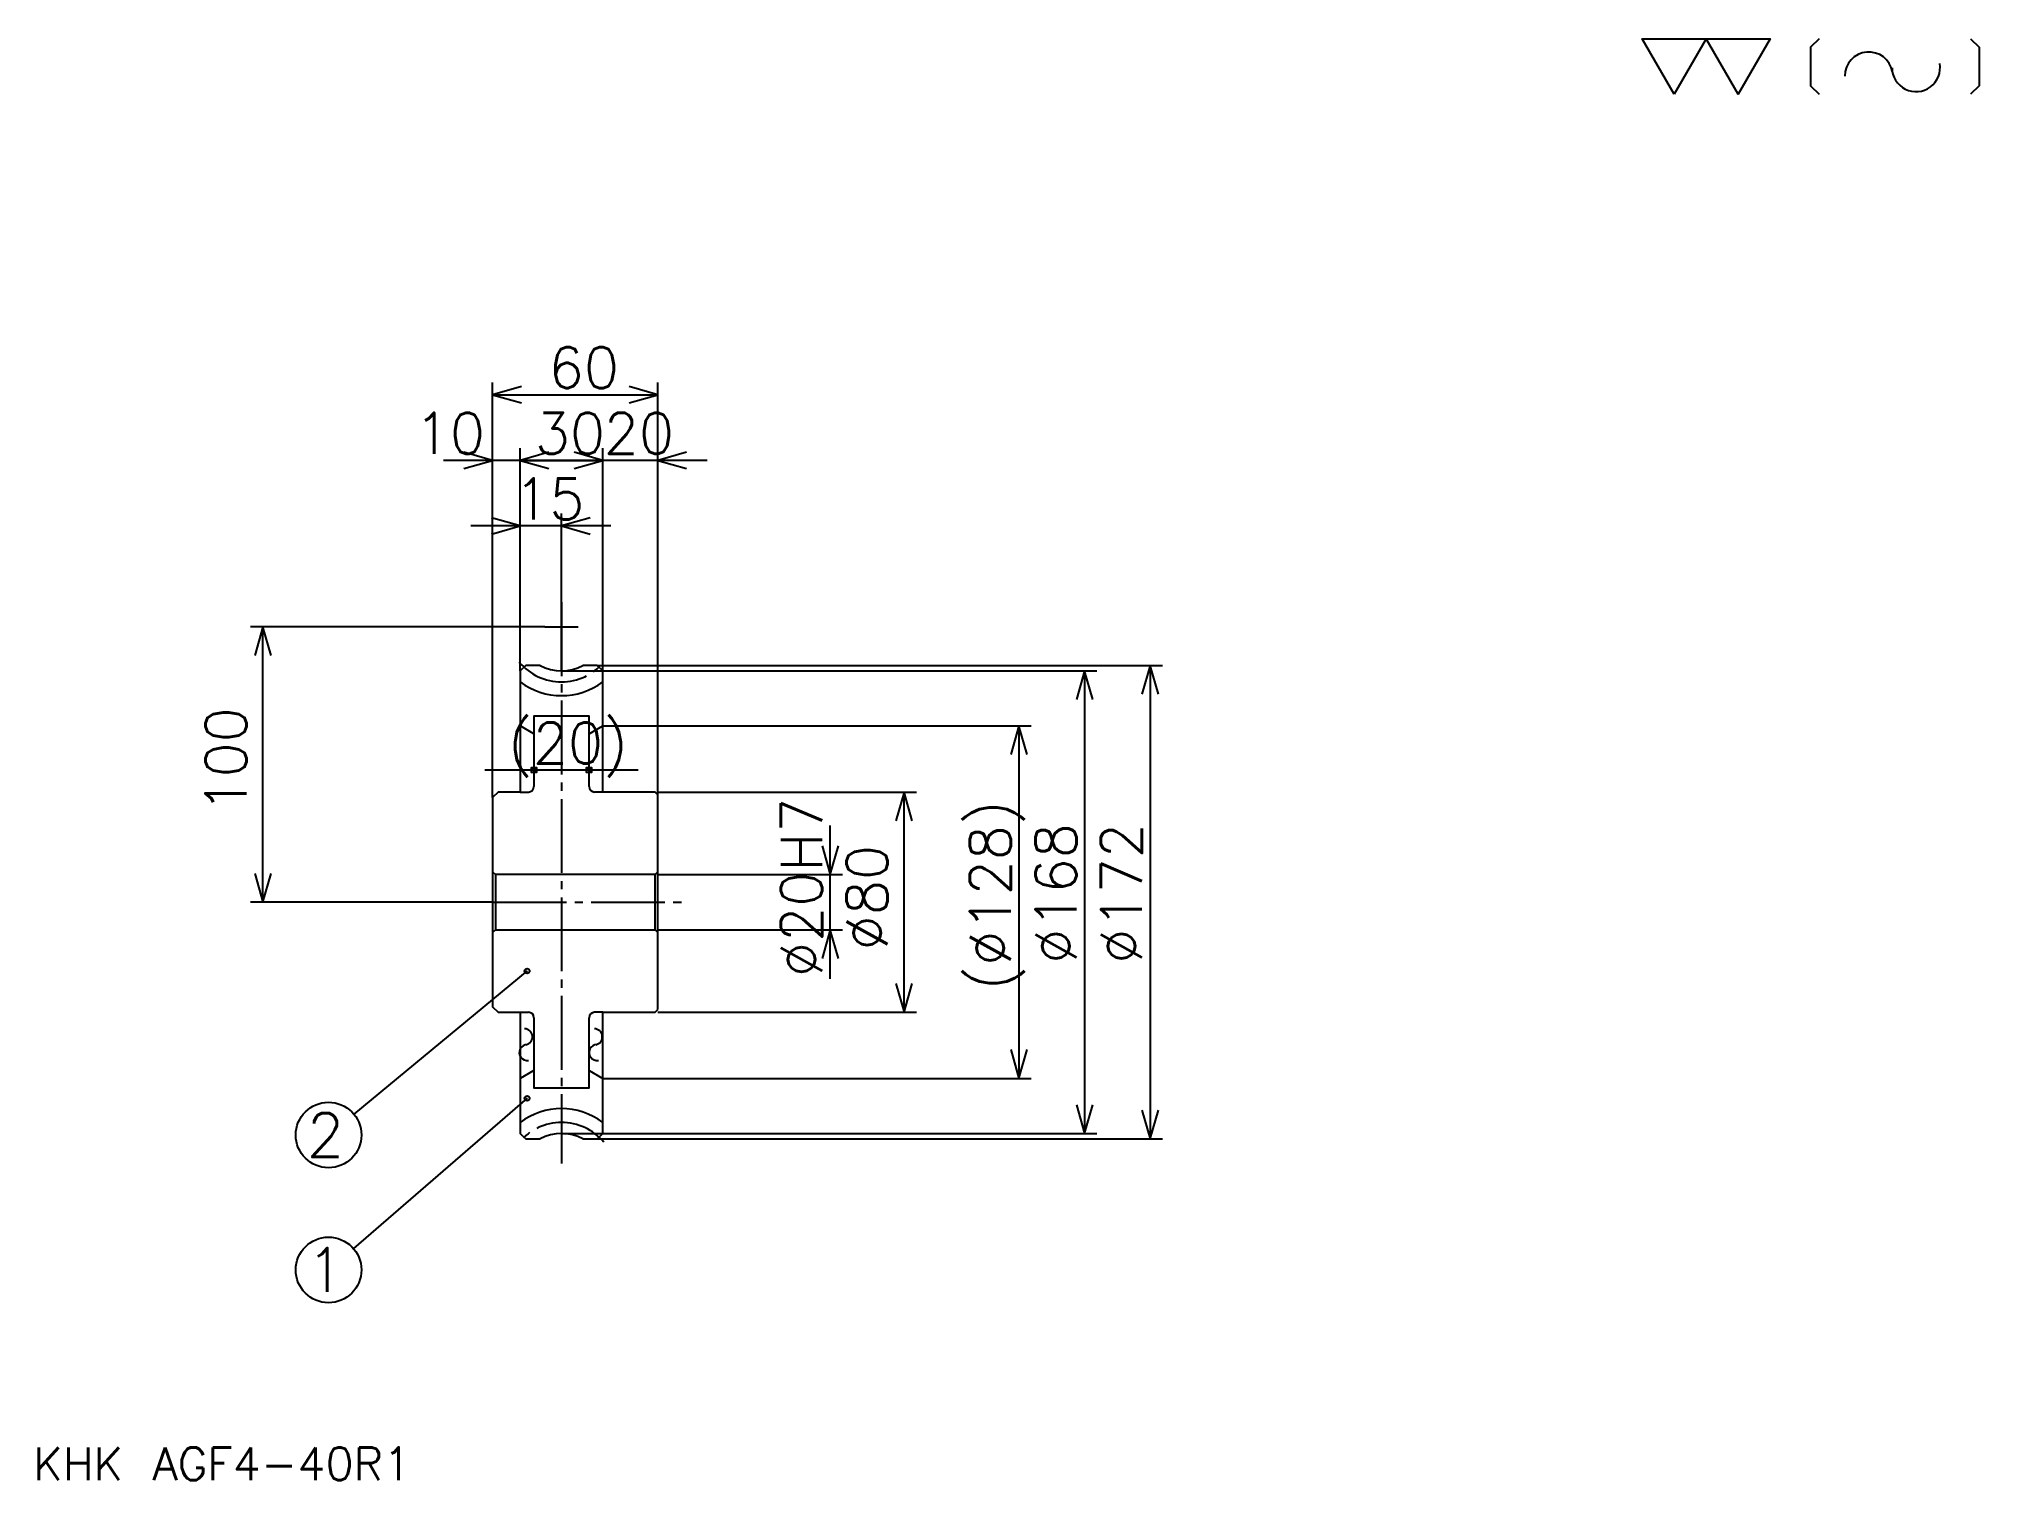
# Model space of a CAD drawing. Extents: x 32 to 736, y 33 to 556.
import ezdxf

# ---------------------------------------------------------------- set-up
doc = ezdxf.new("R2010")
doc.units = 0
doc.linetypes.add('DASHDOT', pattern=[35.74468, 26.808511, -2.978723, 2.978723, -2.978723])
doc.layers.get('0').update_dxf_attribs({"linetype": 'CONTINUOUS'})
doc.layers.add('DASHDOT', color=6, linetype='DASHDOT')
doc.styles.add('KANJI', font='TXT', dxfattribs={"bigfont": 'BIGFONT'})

msp = doc.modelspace()

# ---------------------------------------------------------------- linework, layer by layer
at = {"color": 5}
for p, q in [((196.595749, 328.723419), (196.595749, 431.48938)), ((256.595764, 328.723419), (256.595764, 431.48938)), ((196.595749, 427.021301), (256.595764, 427.021301)), ((224.468094, 403.191498), (178.723404, 403.191498)), ((206.595749, 328.723419), (206.595749, 407.659576)), ((206.595749, 403.191498), (236.595749, 403.191498)), ((274.468079, 403.191498), (218.723404, 403.191498)), ((236.595749, 328.723419), (236.595749, 407.659576)), ((221.595749, 342.723419), (221.595749, 383.829803)), ((239.468094, 379.361725), (188.723404, 379.361725)), ((215.531921, 342.723419), (108.723404, 342.723419)), ((113.19149, 242.723419), (113.19149, 342.723419)), ((221.595749, 326.723419), (221.595749, 342.723419)), ((196.595749, 280.723419), (196.595749, 328.723419)), ((206.595749, 326.723419), (206.595749, 328.723419)), ((221.595749, 326.723419), (256.595764, 326.723419)), ((234.595749, 328.723419), (256.595764, 328.723419)), ((236.595749, 326.723419), (236.595749, 328.723419)), ((256.595764, 328.723419), (439.787231, 328.723419)), ((256.595764, 281.723419), (256.595764, 328.723419)), ((256.595764, 326.723419), (415.957458, 326.723419)), ((411.48938, 326.723419), (411.48938, 158.723419)), ((435.319153, 328.723419), (435.319153, 156.723419)), ((236.595749, 306.723419), (256.595764, 306.723419)), ((256.595764, 306.723419), (392.127655, 306.723419)), ((387.659576, 306.723419), (387.659576, 178.723419)), ((249.468094, 290.680878), (193.723404, 290.680878)), ((256.595764, 282.723419), (350.425537, 282.723419)), ((345.957458, 202.723419), (345.957458, 282.723419)), ((319.148926, 214.851074), (319.148926, 270.595764)), ((256.595764, 252.723419), (323.617035, 252.723419)), ((196.595749, 242.723419), (108.723404, 242.723419)), ((256.595764, 232.723419), (323.617035, 232.723419)), ((209.095749, 217.723419), (146.205048, 165.73996)), ((256.595764, 202.723419), (350.425537, 202.723419)), ((236.595749, 178.723419), (256.595764, 178.723419)), ((256.595764, 178.723419), (392.127655, 178.723419)), ((209.095749, 171.473419), (146.033905, 116.942375)), ((221.595749, 158.723419), (256.595764, 158.723419)), ((234.595749, 156.723419), (256.595764, 156.723419)), ((256.595764, 158.723419), (415.957458, 158.723419)), ((256.595764, 156.723419), (439.787231, 156.723419))]:
    msp.add_line(p, q, dxfattribs=at)
at = {"color": 4}
for p, q in [((211.595749, 303.83667), (206.595749, 306.723419)), ((231.595749, 303.83667), (236.595749, 306.723419)), ((206.595749, 282.723419), (209.595749, 282.723419)), ((236.595749, 282.723419), (233.595749, 282.723419)), ((256.595764, 253.723419), (255.595749, 252.723419)), ((196.595749, 231.723419), (197.595749, 232.723419)), ((256.595764, 231.723419), (255.595749, 232.723419)), ((206.595749, 202.723419), (209.595749, 202.723419)), ((236.595749, 202.723419), (233.595749, 202.723419)), ((211.595749, 181.610168), (206.595749, 178.723419)), ((231.595749, 181.610168), (236.595749, 178.723419))]:
    msp.add_line(p, q, dxfattribs=at)
at = {"color": 7}
for points in [[(625.531921, 536.170227), (613.914917, 556.306396), (660.382996, 556.306396), (648.765991, 536.170227), (637.148926, 556.306396), (625.531921, 536.170227)], [(678.19574, 556.306396), (675.0979, 553.208496), (675.0979, 539.268127), (678.19574, 536.170227)], [(733.182983, 556.306396), (736.280884, 553.208496), (736.280884, 539.268127), (733.182983, 536.170227)]]:
    msp.add_lwpolyline(points, dxfattribs=at)
at = {"color": 5}
for points in [[(207.021286, 430.000031), (196.595749, 427.021301), (207.021286, 424.042572)], [(246.170212, 424.042572), (256.595764, 427.021301), (246.170212, 430.000031)], [(186.170212, 400.212769), (196.595749, 403.191498), (186.170212, 406.170227)], [(217.021286, 406.170227), (206.595749, 403.191498), (217.021286, 400.212769)], [(217.021286, 406.170227), (206.595749, 403.191498), (217.021286, 400.212769)], [(226.170212, 400.212769), (236.595749, 403.191498), (226.170212, 406.170227)], [(226.170212, 400.212769), (236.595749, 403.191498), (226.170212, 406.170227)], [(267.021271, 406.170227), (256.595764, 403.191498), (267.021271, 400.212769)], [(196.170212, 376.382996), (206.595749, 379.361725), (196.170212, 382.340454)], [(232.021286, 382.340454), (221.595749, 379.361725), (232.021286, 376.382996)], [(116.170212, 332.297882), (113.19149, 342.723419), (110.212769, 332.297882)], [(414.468079, 316.297882), (411.48938, 326.723419), (408.51062, 316.297882)], [(438.297882, 318.297882), (435.319153, 328.723419), (432.340424, 318.297882)], [(390.638306, 296.297882), (387.659576, 306.723419), (384.680847, 296.297882)], [(211.595749, 290.680878), (210.702133, 291.574493), (212.489365, 291.574493), (212.489365, 289.787262), (210.702133, 289.787262), (210.702133, 291.574493), (211.595749, 290.680878), (212.489365, 289.787262), (212.489365, 291.574493), (211.595749, 290.680878)], [(231.595749, 290.680878), (230.702133, 291.574493), (232.489365, 291.574493), (232.489365, 289.787262), (230.702133, 289.787262), (230.702133, 291.574493), (231.595749, 290.680878), (232.489365, 289.787262), (232.489365, 291.574493), (231.595749, 290.680878)], [(348.936157, 272.297882), (345.957458, 282.723419), (342.978699, 272.297882)], [(316.170227, 263.148956), (319.148926, 252.723419), (322.127655, 263.148956)], [(110.212769, 253.148956), (113.19149, 242.723419), (116.170212, 253.148956)], [(322.127655, 222.297882), (319.148926, 232.723419), (316.170227, 222.297882)], [(342.978699, 213.148956), (345.957458, 202.723419), (348.936157, 213.148956)], [(384.680847, 189.148956), (387.659576, 178.723419), (390.638306, 189.148956)], [(408.51062, 169.148956), (411.48938, 158.723419), (414.468079, 169.148956)], [(432.340424, 167.148956), (435.319153, 156.723419), (438.297882, 167.148956)]]:
    msp.add_lwpolyline(points, dxfattribs=at)
at = {"color": 4}
for points in [[(213.849777, 328.723419), (208.595749, 328.723419), (206.595749, 326.723419), (206.595749, 322.723419), (206.595749, 282.723419), (198.595749, 282.723419), (196.595749, 280.723419), (196.595749, 231.723419)], [(256.595764, 203.723419), (256.595764, 281.723419), (255.595749, 282.723419), (236.595749, 282.723419), (236.595749, 326.723419), (234.595749, 328.723419), (229.341721, 328.723419)], [(231.595749, 284.723419), (231.595749, 310.223419), (211.595749, 310.223419), (211.595749, 284.723419)], [(196.595749, 253.723419), (197.595749, 252.723419), (197.595749, 232.723419), (255.595749, 232.723419), (255.595749, 252.723419), (197.595749, 252.723419)], [(196.595749, 231.723419), (196.595749, 204.723419), (198.595749, 202.723419), (206.595749, 202.723419), (206.595749, 158.723419), (208.595749, 156.723419), (213.849777, 156.723419)], [(211.595749, 200.723419), (211.595749, 175.223419), (231.595749, 175.223419), (231.595749, 200.723419)], [(229.341721, 156.723419), (234.595749, 156.723419), (236.595749, 158.723419), (236.595749, 202.723419), (255.595749, 202.723419), (256.595764, 203.723419)]]:
    msp.add_lwpolyline(points, dxfattribs=at)
at = {"color": 5}
for centre, radius in [((209.095749, 217.723419), 0.893617), ((137.021286, 158.148956), 11.914894), ((209.095749, 171.473419), 0.893617), ((137.021286, 109.148956), 11.914894)]:
    msp.add_circle(centre, radius, dxfattribs=at)
at = {"color": 7}
for centre, radius, start, end in [((696.202148, 542.789185), 8.712766, 10, 180), ((713.362915, 545.815125), 8.712766, 180, 10), ((209.166031, 188.098892), 2.904255, 90, 280), ((208.157394, 193.819168), 2.904255, 280, 90), ((234.527725, 188.098892), 2.904255, 90, 280), ((233.519089, 193.819168), 2.904255, 280, 90)]:
    msp.add_arc(centre, radius, start, end, dxfattribs=at)
at = {"color": 4}
for centre, radius, start, end in [((221.595749, 342.723419), 16, 241.044977381, 298.955027421), ((221.595749, 342.723419), 25, 233.130103174, 306.869896826), ((209.595749, 284.723419), 2, 270, 0), ((233.595749, 284.723419), 2, 180, 270), ((209.595749, 200.723419), 2, 0, 90), ((233.595749, 200.723419), 2, 90, 180), ((221.595749, 142.723419), 25, 53.130103174, 126.869896826), ((221.595749, 142.723419), 16, 61.044972579, 118.955022619)]:
    msp.add_arc(centre, radius, start, end, dxfattribs=at)
at = {"layer": 'DASHDOT', "color": 7}
for p, q in [((221.595749, 351.659607), (221.595749, 147.787247)), ((215.531921, 342.723419), (227.659576, 342.723419)), ((196.595749, 242.723419), (265.531921, 242.723419))]:
    msp.add_line(p, q, dxfattribs=at)
for centre, start, end in [((221.595749, 342.723419), 219.999998481, 320.000001519), ((221.595749, 142.723419), 39.999998481, 140.000001519)]:
    msp.add_arc(centre, 20, start, end, dxfattribs=at)

# ---------------------------------------------------------------- texts
at = {"color": 7, "style": 'KANJI'}
for s, height, p in [('60', 14.893617, (216.914902, 429.404297)), ('10', 14.893617, (168.297882, 405.574463)), ('30', 14.893617, (211.914902, 405.574463)), ('20', 14.893617, (236.914902, 405.574463)), ('15', 14.893617, (204.414902, 381.74469)), ('(20)', 14.893617, (202.234039, 293.063843)), ('2', 15.886525, (129.078018, 150.205688)), ('1', 15.886525, (129.078018, 101.205688)), ('KHK AGF4-40R1', 11.914894, (29.787233, 32.765957))]:
    msp.add_text(s, height=height, dxfattribs=at).set_placement(p)
for s, p in [('100', (107.234039, 275.223419)), ('%%c20H7', (316.170227, 215.542572)), ('(%%c128)', (384.680847, 210.702148)), ('%%c168', (408.51062, 220.382996)), ('%%c172', (432.340424, 220.382996)), ('%%c80', (340, 225.223419))]:
    msp.add_text(s, height=14.893617, rotation=90, dxfattribs=at).set_placement(p)

doc.saveas('drawing.dxf')
